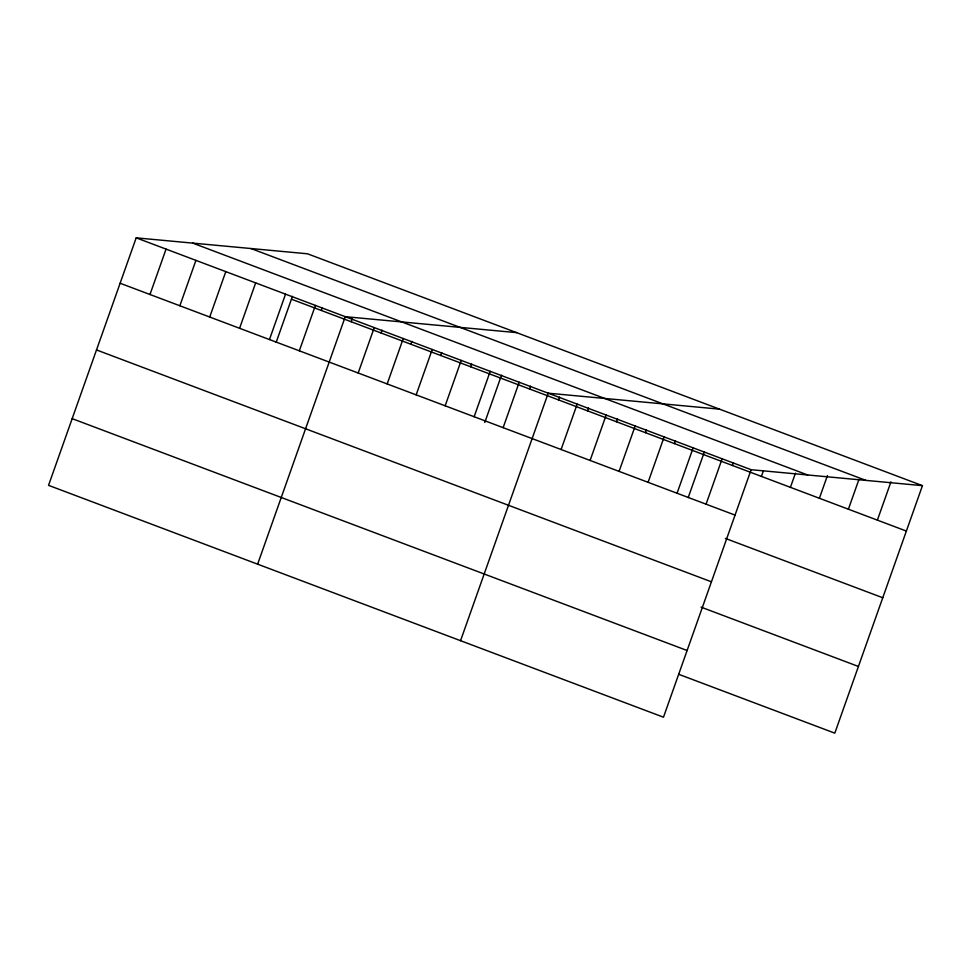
<?xml version="1.0" encoding="UTF-8"?>
<svg xmlns="http://www.w3.org/2000/svg" width="971" height="971" viewBox="0 0 971 971"><rect width="100%" height="100%" fill="white"/><g stroke="black" fill="none" stroke-linecap="round" stroke-linejoin="round"><path stroke-width="1.46" d="M922.45 485.658L307.516 253.795L136.195 237.846L48.55 485.342L663.484 717.205L751.129 469.709L922.45 485.658L834.805 733.154L678.814 674.335M149.983 294.504L166.065 249.11M179.853 305.768L195.924 260.374M209.724 317.031L225.794 271.637M239.582 328.295L255.664 282.889M269.453 339.559L285.535 294.152M276.189 342.265L292.441 296.361M299.323 350.822L315.405 305.416M321.304 310.465L322.311 307.625M257.631 564.175L345.263 316.68L516.596 332.628M351.174 321.729L352.182 318.889M358.178 373.01L374.26 327.603M381.045 332.98L382.052 330.152M387.174 383.946L403.244 338.539M410.915 344.244L411.922 341.416M416.158 394.869L432.241 349.475M440.785 355.507L441.781 352.667M445.155 405.805L461.225 360.399M470.644 366.771L471.651 363.931M474.139 416.729L490.221 371.335M484.772 422.494L501.522 375.194M503.136 427.665L519.206 382.258M529.511 388.958L530.518 386.13M460.557 640.69L548.202 393.194L719.523 409.143M558.495 399.894L559.502 397.054M561.104 449.524L577.187 404.118M587.491 410.83L588.487 407.99M590.101 460.46L606.171 415.054M616.476 421.754L617.483 418.914M619.085 471.384L635.168 425.99M645.46 432.69L646.468 429.85M648.082 482.32L664.152 436.914M674.457 443.613L675.464 440.773M677.066 493.244L693.148 447.849M688.196 497.613L704.448 451.709M706.063 504.18L722.133 458.773M732.437 465.473L733.445 462.645M761.422 476.409L763.437 470.729M790.418 487.345L795.443 473.156M819.403 498.269L827.438 475.572M848.399 509.205L858.947 479.407M877.383 520.128L890.953 481.822M250.979 248.54L865.914 480.39M192.731 243.114L807.666 474.977M136.195 237.846L751.129 469.709M291.446 299.202L906.368 531.064M120.113 283.241L735.047 515.103M725.386 538.42L882.76 597.748M96.493 349.936L711.427 581.799M701.05 607.13L858.425 666.458M72.17 418.647L687.104 650.509"/></g></svg>
